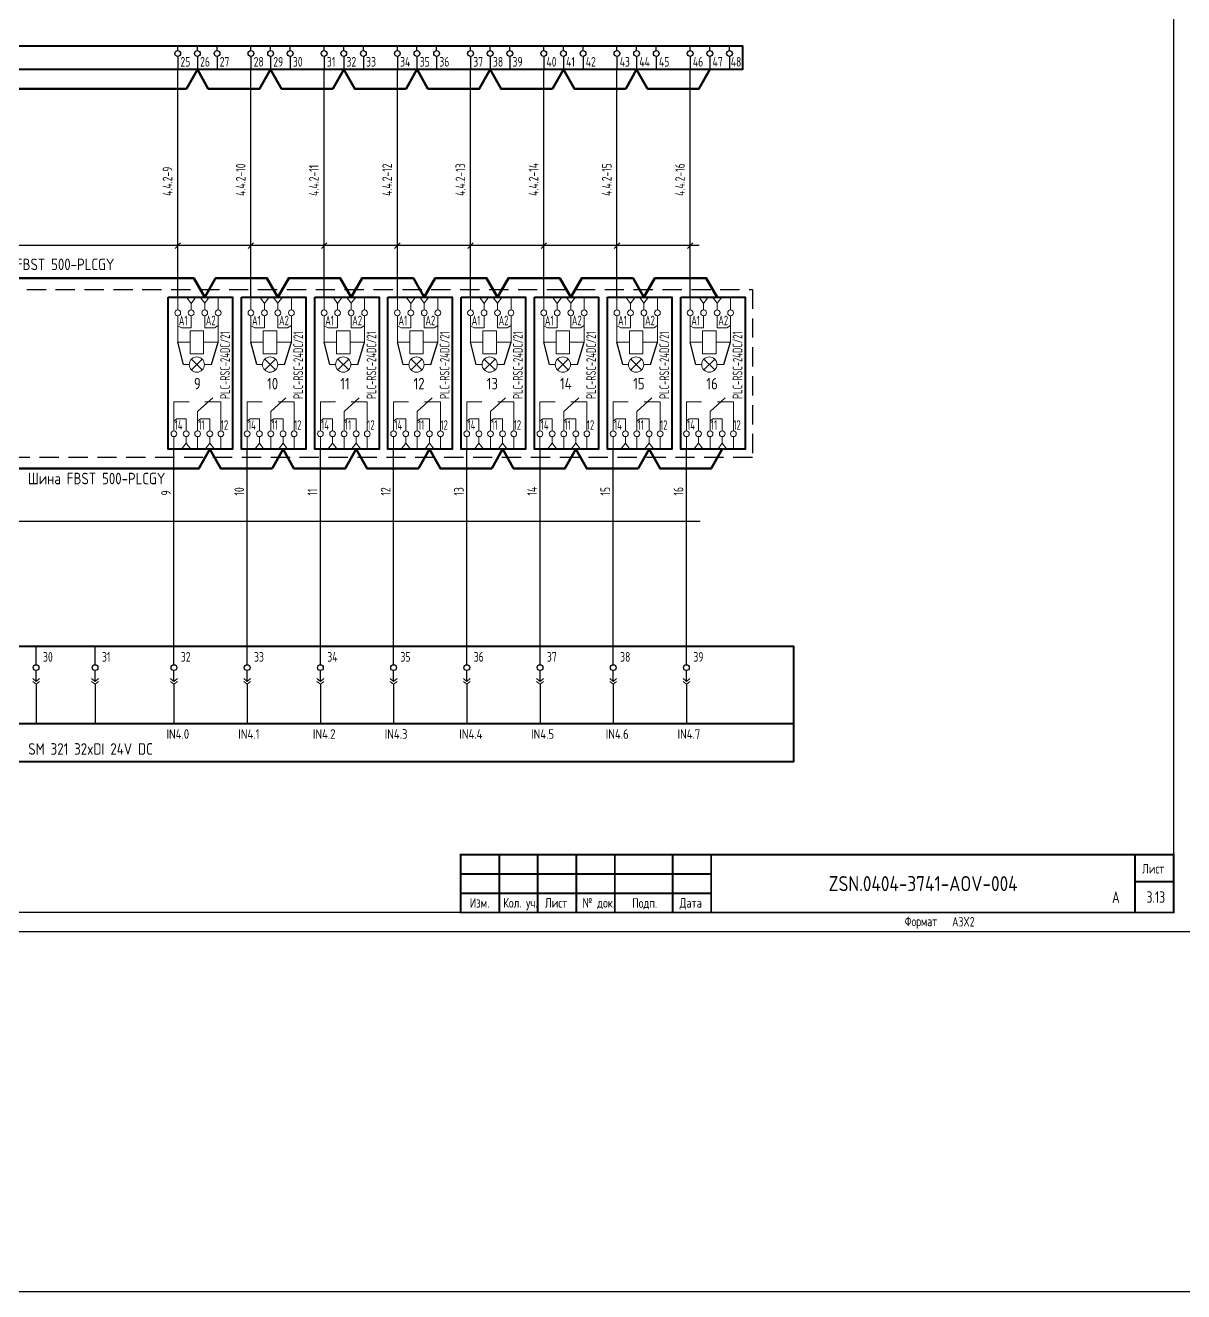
# Model space of a CAD drawing. Header units: millimetres. Extents: x 613 to 19799, y 1373 to 4314.
# Drawn here: x 9893 to 10193.6, y 1373 to 1701.6 of the extents above; entities that cross this region are included whole.
import ezdxf
from ezdxf.enums import TextEntityAlignment as Align

# ---------------------------------------------------------------- set-up
doc = ezdxf.new("R2010")
doc.units = ezdxf.units.MM
for name, pattern in [('DASHED2', [0.375, 0.25, -0.125]), ('K5LT32768', [0]), ('K5LT_THIN', [0])]:
    doc.linetypes.add(name, pattern=pattern)
doc.layers.add('EPLAN108', color=5, linetype='Continuous', lineweight=30)
for name, color, linetype in [('КИА_МАРКИРОВКА', 2, 'Continuous'), ('КИА_РАМКИ-ШТАМПЫ', 7, 'Continuous'), ('ФОРМАТ', 7, 'Continuous')]:
    doc.layers.add(name, color=color, linetype=linetype)
doc.styles.add('GOST-A 3-1', font='gost_0.ttf', dxfattribs={"height": 3})
doc.styles.add('GOSTA-2.5-1', font='GOST_AU.ttf', dxfattribs={"width": 0.9, "height": 2.5})
doc.styles.add('ROMAND0-100', font='romand.shx')
doc.styles.add('ROMANS0-60', font='romans.shx', dxfattribs={"width": 0.6})
doc.styles.add('ROMANS0-70', font='romans.shx', dxfattribs={"width": 0.7})

# ---------------------------------------------------------------- blocks, each defined once
blk = doc.blocks.new('A$C508D5767')
at = {"color": 0}
for p, q in [((175.13, 25.21), (175.13, 30)), ((190.43, 25.21), (190.43, 30)), ((210.91, 25.21), (210.91, 30)), ((229.91, 25.21), (229.91, 30)), ((248.91, 25.21), (248.91, 30)), ((267.91, 25.21), (267.91, 30)), ((286.91, 25.21), (286.91, 30)), ((305.91, 25.21), (305.91, 30)), ((324.91, 25.21), (324.91, 30)), ((343.91, 25.21), (343.91, 30)), ((175.13, 20.89), (175.13, 23.71)), ((190.43, 20.89), (190.43, 23.71)), ((210.91, 20.89), (210.91, 23.71)), ((229.91, 20.89), (229.91, 23.71)), ((248.91, 20.89), (248.91, 23.71)), ((267.91, 20.89), (267.91, 23.71)), ((286.91, 20.89), (286.91, 23.71)), ((305.91, 20.89), (305.91, 23.71)), ((324.91, 20.89), (324.91, 23.71)), ((343.91, 20.89), (343.91, 23.71)), ((175.13, 20.14), (175.13, 9.97)), ((190.43, 20.14), (190.43, 9.97)), ((210.91, 20.14), (210.91, 9.97)), ((229.91, 20.14), (229.91, 9.97)), ((248.91, 20.14), (248.91, 9.97)), ((267.91, 20.14), (267.91, 9.97)), ((286.91, 20.14), (286.91, 9.97)), ((305.91, 20.14), (305.91, 9.97)), ((324.91, 20.14), (324.91, 9.97)), ((343.91, 20.14), (343.91, 9.97))]:
    blk.add_line(p, q, dxfattribs=at)
at = {"lineweight": 18}
for p, q in [((175.13, 20.89), (174.24, 21.63)), ((175.13, 20.14), (174.24, 20.89)), ((175.13, 20.89), (176.02, 21.63)), ((175.13, 20.14), (176.02, 20.89)), ((190.43, 20.89), (189.54, 21.63)), ((190.43, 20.14), (189.54, 20.89)), ((190.43, 20.89), (191.32, 21.63)), ((190.43, 20.14), (191.32, 20.89)), ((210.91, 20.89), (210.02, 21.63)), ((210.91, 20.14), (210.02, 20.89)), ((210.91, 20.89), (211.8, 21.63)), ((210.91, 20.14), (211.8, 20.89)), ((229.91, 20.89), (229.02, 21.63)), ((229.91, 20.14), (229.02, 20.89)), ((229.91, 20.89), (230.8, 21.63)), ((229.91, 20.14), (230.8, 20.89)), ((248.91, 20.89), (248.02, 21.63)), ((248.91, 20.14), (248.02, 20.89)), ((248.91, 20.89), (249.8, 21.63)), ((248.91, 20.14), (249.8, 20.89)), ((267.91, 20.89), (267.02, 21.63)), ((267.91, 20.14), (267.02, 20.89)), ((267.91, 20.89), (268.8, 21.63)), ((267.91, 20.14), (268.8, 20.89)), ((286.91, 20.89), (286.02, 21.63)), ((286.91, 20.14), (286.02, 20.89)), ((286.91, 20.89), (287.8, 21.63)), ((286.91, 20.14), (287.8, 20.89)), ((305.91, 20.89), (305.02, 21.63)), ((305.91, 20.14), (305.02, 20.89)), ((305.91, 20.89), (306.8, 21.63)), ((305.91, 20.14), (306.8, 20.89)), ((324.91, 20.89), (324.02, 21.63)), ((324.91, 20.14), (324.02, 20.89)), ((324.91, 20.89), (325.8, 21.63)), ((324.91, 20.14), (325.8, 20.89)), ((343.91, 20.89), (343.02, 21.63)), ((343.91, 20.14), (343.02, 20.89)), ((343.91, 20.89), (344.8, 21.63)), ((343.91, 20.14), (344.8, 20.89))]:
    blk.add_line(p, q, dxfattribs=at)
at = {"color": 0, "lineweight": 40}
blk.add_line((0, 9.97), (371.67, 9.97), dxfattribs=at)
blk.add_lwpolyline([(0, 30), (371.67, 30), (371.67, 0), (0, 0)], close=True, dxfattribs=at)
at = {"color": 0}
for centre in [(175.13, 24.46), (190.43, 24.46), (210.91, 24.46), (229.91, 24.46), (248.91, 24.46), (267.91, 24.46), (286.91, 24.46), (305.91, 24.46), (324.91, 24.46), (343.91, 24.46)]:
    blk.add_circle(centre, 0.75, dxfattribs=at)
at = {"style": 'GOSTA-2.5-1', "width": 0.9}
for s, p in [('30', (176.93, 26)), ('31', (192.23, 26)), ('32', (212.71, 26)), ('33', (231.71, 26)), ('34', (250.71, 26)), ('35', (269.71, 26)), ('36', (288.71, 26)), ('37', (307.71, 26)), ('38', (326.71, 26)), ('39', (345.71, 26))]:
    blk.add_text(s, height=2.5, dxfattribs=at).set_placement(p)
at = {"style": 'GOSTA-2.5-1'}
for s, p in [('IN4.0', (208.97, 5.98)), ('IN4.1', (227.6, 5.98)), ('IN4.2', (246.97, 5.98)), ('IN4.3', (265.6, 5.98)), ('IN4.4', (284.97, 5.98)), ('IN4.5', (303.6, 5.98)), ('IN4.6', (322.97, 5.98)), ('IN4.7', (341.6, 5.98))]:
    blk.add_text(s, height=2.5, dxfattribs=at).set_placement(p)
at = {"color": 0, "style": 'GOST-A 3-1'}
blk.add_text('SM 321 32xDI 24V DC', height=3, dxfattribs=at).set_placement((173.11, 1.85))
blk = doc.blocks.new('A$C2C8C317B')
at = {"linetype": 'K5LT_THIN', "lineweight": 18}
for p, q in [((9.44, 37.88), (8.25, 39.45)), ((9.44, 37.88), (10.64, 39.45)), ((2.44, 36.15), (2.44, 39.44)), ((5.94, 37.86), (4.75, 39.44)), ((5.94, 37.86), (7.14, 39.44)), ((5.94, 36.15), (5.94, 37.86)), ((9.44, 36.17), (9.44, 37.88)), ((12.94, 36.15), (12.94, 39.44)), ((2.44, 34.65), (2.44, 27.76)), ((5.94, 34.65), (5.94, 31.48)), ((9.44, 34.67), (9.44, 31.52)), ((12.94, 34.65), (12.94, 27.76)), ((3.42, 31.48), (2.44, 32.07)), ((5.94, 31.48), (3.42, 31.48)), ((9.16, 30.76), (5.66, 30.76)), ((5.66, 30.76), (5.66, 24.76)), ((9.16, 24.76), (9.16, 30.76)), ((9.44, 31.52), (11.97, 31.52)), ((11.97, 31.52), (12.94, 32.12)), ((5.66, 27.76), (2.44, 27.76)), ((9.16, 27.76), (12.94, 27.76)), ((5.66, 24.76), (9.16, 24.76)), ((7.61, 9.79), (11.52, 13.36)), ((1.46, 4.79), (1.46, 12.35)), ((5.38, 12.35), (1.46, 12.35)), ((13.65, 12.35), (9.5, 12.35)), ((13.65, 12.35), (13.65, 4.79)), ((2.22, 7.93), (1.46, 7.29)), ((4.63, 7.93), (2.22, 7.93)), ((4.63, 4.79), (4.63, 7.93)), ((7.61, 4.79), (7.61, 9.79)), ((8.36, 7.93), (7.61, 7.29)), ((10.77, 7.93), (8.36, 7.93)), ((10.77, 4.79), (10.77, 7.93)), ((1.46, 3.29), (1.46, 0)), ((4.63, 1.58), (3.43, 0)), ((4.63, 3.29), (4.63, 1.58)), ((4.63, 1.58), (5.82, 0)), ((7.61, 3.29), (7.61, 0)), ((10.77, 1.58), (9.58, 0)), ((10.77, 3.29), (10.77, 1.58)), ((10.77, 1.58), (11.97, 0)), ((13.65, 3.29), (13.65, 0))]:
    blk.add_line(p, q, dxfattribs=at)
at = {"color": 0}
for p, q in [((0, 0), (0, 39.44)), ((3.94, 21.99), (2.44, 27.76)), ((11.17, 21.99), (12.94, 27.76))]:
    blk.add_line(p, q, dxfattribs=at)
at = {"color": 0, "lineweight": 20}
for p, q in [((6.01, 23.39), (8.81, 20.59)), ((8.81, 23.39), (6.01, 20.59)), ((5.43, 21.99), (3.94, 21.99)), ((9.39, 21.99), (11.17, 21.99))]:
    blk.add_line(p, q, dxfattribs=at)
at = {"lineweight": 40}
blk.add_lwpolyline([(0, 39.44), (16.69, 39.44), (16.69, 0), (0, 0)], close=True, dxfattribs=at)
at = {"color": 0, "lineweight": 20}
blk.add_circle((7.41, 21.99), 1.98, dxfattribs=at)
at = {"linetype": 'K5LT32768', "lineweight": 18}
for centre, start, end in [((9.44, 35.42), 0, 180), ((2.44, 35.4), 0, 180), ((2.44, 35.4), 180, 0), ((5.94, 35.4), 0, 180), ((5.94, 35.4), 180, 0), ((9.44, 35.42), 180, 0), ((12.94, 35.4), 0, 180), ((12.94, 35.4), 180, 0), ((1.46, 4.04), 0, 180), ((1.46, 4.04), 180, 0), ((4.63, 4.04), 0, 180), ((4.63, 4.04), 180, 0), ((7.61, 4.04), 0, 180), ((7.61, 4.04), 180, 0), ((10.77, 4.04), 0, 180), ((10.77, 4.04), 180, 0), ((13.65, 4.04), 0, 180), ((13.65, 4.04), 180, 0)]:
    blk.add_arc(centre, 0.75, start, end, dxfattribs=at)
at = {"style": 'GOSTA-2.5-1', "width": 0.8}
for s, p in [('A1', (2.73, 32.17)), ('A2', (9.73, 32.19)), ('14', (1.68, 5.05)), ('11', (7.82, 5.05)), ('12', (13.64, 5.05))]:
    blk.add_text(s, height=2.5, dxfattribs=at).set_placement(p)
blk.add_text('PLC-RSC-24DC/21', height=2.5, rotation=90, dxfattribs=at).set_placement((15.97, 13.05))
blk = doc.blocks.new('A$C09D55797')
at = {"color": 0}
for p, q in [((353.79, -1.59), (6.62, -1.59)), ((217.73, -2.3), (219.14, -0.89)), ((236.73, -2.3), (238.14, -0.89)), ((255.73, -2.3), (257.14, -0.89)), ((274.73, -2.3), (276.14, -0.89)), ((293.73, -2.3), (295.14, -0.89)), ((312.73, -2.3), (314.14, -0.89)), ((331.73, -2.3), (333.14, -0.89)), ((350.73, -2.3), (352.14, -0.89))]:
    blk.add_line(p, q, dxfattribs=at)
blk = doc.blocks.new('A$C6A6D7164')
at = {"color": 0}
for p, q in [((182.68, 17.91), (182.68, 19.16)), ((187.78, 17.91), (187.78, 19.16)), ((192.88, 17.91), (192.88, 19.16)), ((201.68, 17.91), (201.68, 19.16)), ((206.78, 17.91), (206.78, 19.16)), ((211.88, 17.91), (211.88, 19.16)), ((220.68, 17.91), (220.68, 19.16)), ((225.78, 17.91), (225.78, 19.16)), ((230.88, 17.91), (230.88, 19.16)), ((239.68, 17.91), (239.68, 19.16)), ((244.78, 17.91), (244.78, 19.16)), ((249.88, 17.91), (249.88, 19.16)), ((258.68, 17.91), (258.68, 19.16)), ((263.78, 17.91), (263.78, 19.16)), ((268.88, 17.91), (268.88, 19.16)), ((277.68, 17.91), (277.68, 19.16)), ((282.78, 17.91), (282.78, 19.16)), ((287.88, 17.91), (287.88, 19.16)), ((296.68, 17.91), (296.68, 19.16)), ((301.78, 17.91), (301.78, 19.16)), ((306.88, 17.91), (306.88, 19.16)), ((315.68, 17.91), (315.68, 19.16)), ((320.78, 17.91), (320.78, 19.16)), ((325.88, 17.91), (325.88, 19.16)), ((182.68, 16.41), (182.68, 12.99)), ((187.78, 16.41), (187.78, 12.99)), ((192.88, 16.41), (192.88, 12.99)), ((201.68, 16.41), (201.68, 12.99)), ((206.78, 16.41), (206.78, 12.99)), ((211.88, 16.41), (211.88, 12.99)), ((220.68, 16.41), (220.68, 12.99)), ((225.78, 16.41), (225.78, 12.99)), ((230.88, 16.41), (230.88, 12.99)), ((239.68, 16.41), (239.68, 12.99)), ((244.78, 16.41), (244.78, 12.99)), ((249.88, 16.41), (249.88, 12.99)), ((258.68, 16.41), (258.68, 12.99)), ((263.78, 16.41), (263.78, 12.99)), ((268.88, 16.41), (268.88, 12.99)), ((277.68, 16.41), (277.68, 12.99)), ((282.78, 16.41), (282.78, 12.99)), ((287.88, 16.41), (287.88, 12.99)), ((296.68, 16.41), (296.68, 12.99)), ((301.78, 16.41), (301.78, 12.99)), ((306.88, 16.41), (306.88, 12.99)), ((315.68, 16.41), (315.68, 12.99)), ((320.78, 16.41), (320.78, 12.99)), ((325.88, 16.41), (325.88, 12.99))]:
    blk.add_line(p, q, dxfattribs=at)
at = {"color": 0, "lineweight": 40}
blk.add_lwpolyline([(-7.54, 19.16), (329.24, 19.16), (329.24, 12.99), (-7.54, 12.99)], close=True, dxfattribs=at)
at = {"color": 0}
for centre in [(182.68, 17.16), (187.78, 17.16), (192.88, 17.16), (201.68, 17.16), (206.78, 17.16), (211.88, 17.16), (220.68, 17.16), (225.78, 17.16), (230.88, 17.16), (239.68, 17.16), (244.78, 17.16), (249.88, 17.16), (258.68, 17.16), (263.78, 17.16), (268.88, 17.16), (277.68, 17.16), (282.78, 17.16), (287.88, 17.16), (296.68, 17.16), (301.78, 17.16), (306.88, 17.16), (315.68, 17.16), (320.78, 17.16), (325.88, 17.16)]:
    blk.add_circle(centre, 0.75, dxfattribs=at)
at = {"style": 'GOSTA-2.5-1', "width": 0.9}
for s, p in [('25', (183.39, 13.76)), ('26', (188.49, 13.76)), ('27', (193.58, 13.76)), ('28', (202.39, 13.76)), ('29', (207.49, 13.76)), ('30', (212.58, 13.76)), ('31', (221.39, 13.76)), ('32', (226.49, 13.76)), ('33', (231.58, 13.76)), ('34', (240.39, 13.76)), ('35', (245.49, 13.76)), ('36', (250.58, 13.76)), ('37', (259.39, 13.76)), ('38', (264.49, 13.76)), ('39', (269.58, 13.76)), ('40', (278.39, 13.76)), ('41', (283.49, 13.76)), ('42', (288.58, 13.76)), ('43', (297.39, 13.76)), ('44', (302.49, 13.76)), ('45', (307.58, 13.76)), ('46', (316.39, 13.76)), ('47', (321.49, 13.76)), ('48', (326.22, 13.76))]:
    blk.add_text(s, height=2.5, dxfattribs=at).set_placement(p)
blk = doc.blocks.new('frm6')
at = {"layer": 'ФОРМАТ'}
blk.add_line((-185, 15), (-120, 15), dxfattribs=at)
at = {"layer": 'ФОРМАТ', "const_width": 0.5}
blk.add_lwpolyline([(-185, 15), (-185, 0), (0, 0), (0, 15)], close=True, dxfattribs=at)
for points in [[(-175, 15), (-175, 0)], [(-165, 15), (-165, 0)], [(-155, 15), (-155, 0)], [(-145, 15), (-145, 0)], [(-130, 15), (-130, 0)], [(-120, 15), (-120, 0)], [(-10, 15), (-10, 0)], [(-185, 10), (-120, 10)], [(-10, 8), (0, 8)], [(-185, 5), (-120, 5)]]:
    blk.add_lwpolyline(points, dxfattribs=at)
at = {"layer": 'ФОРМАТ', "style": 'GOSTA-2.5-1', "width": 0.95}
for s, p in [('Лист', (-8.17, 9.36)), ('Изм.', (-182.63, 0.5)), ('Кол. уч.', (-173.96, 0.5)), ('Лист', (-163.13, 0.5)), ('№ док.', (-153.38, 0.5)), ('Подп.', (-140.5, 0.44)), ('Дата', (-128.17, 0.5))]:
    blk.add_text(s, height=2.5, dxfattribs=at).set_placement(p, align=Align.BOTTOM_LEFT)
at = {"layer": 'ФОРМАТ', "flags": 8}
for tag, style, width, p in [('R2', 'ROMANS0-70', 0.7, (-184.4, 10)), ('QTY2', 'ROMANS0-70', 0.65, (-174.28, 10.29)), ('SH2', 'ROMANS0-70', 0.7, (-164.3, 10)), ('ND2', 'ROMANS0-60', 0.6, (-154.34, 10)), ('SIGN2', 'ROMANS0-70', 0.7, (-144.3, 10)), ('DATE2', 'ROMANS0-70', 0.43, (-129.4, 10)), ('R1', 'ROMANS0-70', 0.7, (-184.4, 5)), ('QTY1', 'ROMANS0-70', 0.65, (-174.28, 5.29)), ('SH1', 'ROMANS0-70', 0.7, (-164.3, 5)), ('ND1', 'ROMANS0-60', 0.6, (-154.34, 5)), ('SIGN1', 'ROMANS0-70', 0.7, (-144.3, 5)), ('DATE1', 'ROMANS0-70', 0.43, (-129.4, 5))]:
    blk.add_attdef(tag, text='', height=3, dxfattribs=dict(at, style=style, width=width)).set_placement(p, align=Align.BOTTOM_LEFT)
at = {"layer": 'ФОРМАТ', "style": 'ROMANS0-70', "width": 0.7, "flags": 8}
blk.add_attdef('SH', text='', height=3, dxfattribs=at).set_placement((-5.16, 3.75), align=Align.MIDDLE_CENTER)

msp = doc.modelspace()

# ---------------------------------------------------------------- linework, layer by layer
for p, q in [((10191, 1881.39), (10191, 1471.39)), ((10191, 1471.39), (9622, 1471.39)), ((10196, 1466.39), (9602, 1466.39))]:
    msp.add_line(p, q)
at = {"color": 252}
for p, q in [((9932.55, 1631.05), (9932.55, 1690.16)), ((9951.55, 1631.05), (9951.55, 1690.16)), ((9970.55, 1631.05), (9970.55, 1690.16)), ((9989.55, 1631.05), (9989.55, 1690.16)), ((10008.55, 1631.05), (10008.55, 1690.16)), ((10027.55, 1631.05), (10027.55, 1690.16)), ((10046.55, 1631.05), (10046.55, 1690.16)), ((10065.55, 1631.05), (10065.55, 1690.16))]:
    msp.add_line(p, q, dxfattribs=at)
at = {"color": 0}
for p, q in [((9931.58, 1540.48), (9931.58, 1591.61)), ((9950.58, 1540.48), (9950.58, 1591.61)), ((9969.58, 1540.48), (9969.58, 1591.61)), ((9988.58, 1540.48), (9988.58, 1591.61)), ((10007.58, 1540.48), (10007.58, 1591.61)), ((10026.58, 1540.48), (10026.58, 1591.61)), ((10045.58, 1540.48), (10045.58, 1591.61)), ((10064.58, 1540.48), (10064.58, 1591.61)), ((9720.67, 1572.98), (10068.14, 1572.98))]:
    msp.add_line(p, q, dxfattribs=at)
at = {"color": 1, "lineweight": 50}
for points in [[(9882.87, 1690.16), (9885.71, 1685.16), (9934.82, 1685.16), (9937.66, 1690.16)], [(9937.66, 1690.16), (9940.49, 1685.16), (9953.81, 1685.16), (9956.65, 1690.16)], [(9956.66, 1690.16), (9959.49, 1685.16), (9972.81, 1685.16), (9975.65, 1690.16)], [(9975.66, 1690.16), (9978.49, 1685.16), (9991.81, 1685.16), (9994.65, 1690.16)], [(9994.66, 1690.16), (9997.49, 1685.16), (10010.81, 1685.16), (10013.65, 1690.16)], [(10013.66, 1690.16), (10016.49, 1685.16), (10029.81, 1685.16), (10032.65, 1690.16)], [(10032.66, 1690.16), (10035.49, 1685.16), (10048.81, 1685.16), (10051.65, 1690.16)], [(10051.66, 1690.16), (10054.49, 1685.16), (10067.81, 1685.16), (10070.65, 1690.16)], [(9940.89, 1591.61), (9938.05, 1586.61), (9888.94, 1586.61), (9886.1, 1591.61)], [(9959.88, 1591.61), (9957.04, 1586.61), (9943.72, 1586.61), (9940.89, 1591.61)], [(9978.88, 1591.61), (9976.04, 1586.61), (9962.72, 1586.61), (9959.89, 1591.61)], [(9997.88, 1591.61), (9995.04, 1586.61), (9981.72, 1586.61), (9978.89, 1591.61)], [(10016.88, 1591.61), (10014.04, 1586.61), (10000.72, 1586.61), (9997.89, 1591.61)], [(10035.88, 1591.61), (10033.04, 1586.61), (10019.72, 1586.61), (10016.89, 1591.61)], [(10054.88, 1591.61), (10052.04, 1586.61), (10038.72, 1586.61), (10035.89, 1591.61)], [(10073.88, 1591.61), (10071.04, 1586.61), (10057.72, 1586.61), (10054.89, 1591.61)]]:
    msp.add_lwpolyline(points, dxfattribs=at)
at = {"color": 4, "lineweight": 50}
for points in [[(9939.55, 1631.05), (9936.72, 1636.05), (9887.61, 1636.05), (9884.77, 1631.05)], [(9958.55, 1631.05), (9955.72, 1636.05), (9942.39, 1636.05), (9939.55, 1631.05)], [(9977.55, 1631.05), (9974.72, 1636.05), (9961.39, 1636.05), (9958.55, 1631.05)], [(9996.55, 1631.05), (9993.72, 1636.05), (9980.39, 1636.05), (9977.55, 1631.05)], [(10015.55, 1631.05), (10012.72, 1636.05), (9999.39, 1636.05), (9996.55, 1631.05)], [(10034.55, 1631.05), (10031.72, 1636.05), (10018.39, 1636.05), (10015.55, 1631.05)], [(10053.55, 1631.05), (10050.72, 1636.05), (10037.39, 1636.05), (10034.55, 1631.05)], [(10072.55, 1631.05), (10069.72, 1636.05), (10056.39, 1636.05), (10053.55, 1631.05)]]:
    msp.add_lwpolyline(points, dxfattribs=at)
at = {"color": 0, "linetype": 'DASHED2', "ltscale": 20}
msp.add_lwpolyline([(9720.87, 1633.08), (10081.7, 1633.08), (10081.7, 1589.45), (9720.87, 1589.45)], close=True, dxfattribs=at)
at = {"layer": 'EPLAN108', "color": 2}
msp.add_lwpolyline([(613.36, 2532.19), (19799.49, 2532.19), (19799.49, 1372.97), (613.36, 1372.97)], close=True, dxfattribs=at)

# ---------------------------------------------------------------- block references
at = {"color": 0}
for name, p in [('A$C6A6D7164', (9749.87, 1677.17)), ('A$C09D55797', (9714.12, 1646.05)), ('A$C2C8C317B', (9930.11, 1591.61)), ('A$C2C8C317B', (9949.11, 1591.61)), ('A$C2C8C317B', (9968.11, 1591.61)), ('A$C2C8C317B', (9987.11, 1591.61)), ('A$C2C8C317B', (10006.11, 1591.61)), ('A$C2C8C317B', (10025.11, 1591.61)), ('A$C2C8C317B', (10044.11, 1591.61)), ('A$C2C8C317B', (10063.11, 1591.61)), ('A$C508D5767', (9720.67, 1510.48))]:
    msp.add_blockref(name, p, dxfattribs=at)
at = {"layer": 'КИА_РАМКИ-ШТАМПЫ'}
ref = msp.add_blockref('frm6', (10191, 1471.39), dxfattribs=at)
ref.add_attrib('TITLE', 'ZSN.0404-3741-AOV-004', dxfattribs={"layer": '0', "height": 3.9, "style": 'ROMAND0-100', "width": 0.8, "flags": 8}).set_placement((10126, 1478.89), align=Align.MIDDLE_CENTER)
ref.add_attrib('SH', '3.13', dxfattribs={"layer": '0', "height": 3, "style": 'ROMANS0-70', "width": 0.7, "flags": 8}).set_placement((10186.4, 1475.39), align=Align.MIDDLE_CENTER)
ref.add_attrib('REV', 'А', dxfattribs={"layer": '0', "height": 3, "style": 'ROMANS0-70', "width": 0.7, "flags": 8}).set_placement((10176.03, 1475.36), align=Align.MIDDLE_CENTER)

# ---------------------------------------------------------------- texts
at = {"style": 'GOST-A 3-1'}
for s, p in [('Шина FBST 500-PLCGY', (9880.48, 1638.1)), ('9', (9936.76, 1607.14)), ('10', (9955.76, 1607.14)), ('11', (9974.76, 1607.14)), ('12', (9993.76, 1607.14)), ('13', (10012.76, 1607.14)), ('14', (10031.76, 1607.14)), ('15', (10050.76, 1607.14)), ('16', (10069.76, 1607.14)), ('Шина FBST 500-PLCGY', (9893.7, 1582.52))]:
    msp.add_text(s, height=3, dxfattribs=at).set_placement(p)
at = {"style": 'GOSTA-2.5-1', "width": 0.9}
for s, p in [('10', (9949.77, 1579.6)), ('11', (9968.77, 1579.6)), ('12', (9987.77, 1579.6)), ('13', (10006.77, 1579.6)), ('14', (10025.77, 1579.6)), ('15', (10044.77, 1579.6)), ('16', (10063.77, 1579.6)), ('9', (9930.77, 1579.6))]:
    msp.add_text(s, height=2.5, rotation=90, dxfattribs=at).set_placement(p)
at = {"style": 'ROMANS0-70', "width": 0.7}
msp.add_text('Формат', height=2.5, dxfattribs=at).set_placement((10121.23, 1467.83))
at = {"ltscale": 100, "style": 'ROMANS0-70', "width": 0.7, "flags": 12}
msp.add_attdef('A3X2', text='A3x2', height=2.5, dxfattribs=at).set_placement((10133.53, 1467), align=Align.BOTTOM_LEFT)
at = {"layer": 'КИА_МАРКИРОВКА', "style": 'GOSTA-2.5-1', "width": 0.9}
for s, p in [('4.4.2-9', (9931.15, 1657.37)), ('4.4.2-10', (9950.15, 1657.37)), ('4.4.2-11', (9969.15, 1657.37)), ('4.4.2-12', (9988.15, 1657.37)), ('4.4.2-13', (10007.15, 1657.37)), ('4.4.2-14', (10026.15, 1657.37)), ('4.4.2-15', (10045.15, 1657.37)), ('4.4.2-16', (10064.15, 1657.37))]:
    msp.add_text(s, height=2.5, rotation=90, dxfattribs=at).set_placement(p)

doc.saveas('drawing.dxf')
